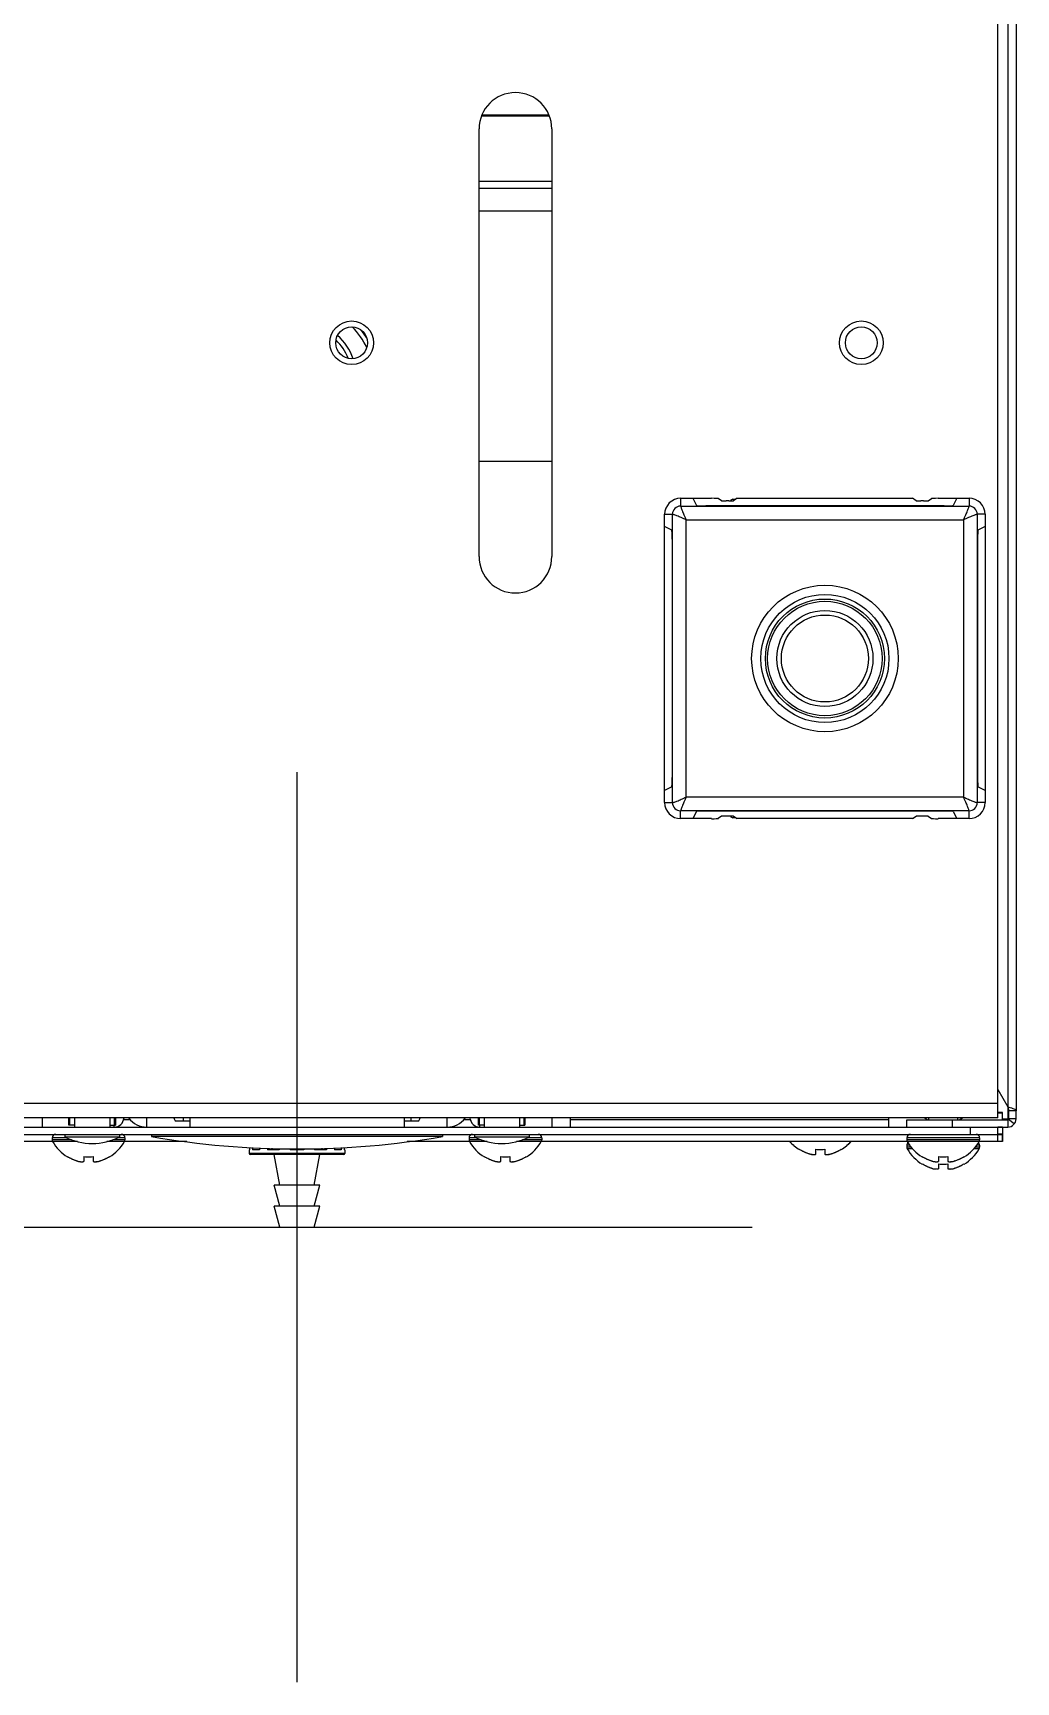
# Model space of a CAD drawing. Header units: millimetres. Extents: x 406 to 4339, y 342 to 2993.
# Drawn here: x 3187 to 3295, y 2285.5 to 2466.8 of the extents above; entities that cross this region are included whole.
import ezdxf

# ---------------------------------------------------------------- set-up
doc = ezdxf.new("R2010")
doc.units = ezdxf.units.MM
doc.header["$LTSCALE"] = 256.666667
doc.layers.get('0').update_dxf_attribs({"linetype": 'CONTINUOUS'})
doc.layers.add('ASSI', color=7, linetype='CONTINUOUS')
doc.layers.add('GEOM', color=7, linetype='CONTINUOUS')

msp = doc.modelspace()

# ---------------------------------------------------------------- linework, layer by layer
at = {"color": 7, "linetype": 'Continuous'}
for p, q in [((3294.08, 2895.63), (3294.08, 2347.43)), ((3294.98, 2895.63), (3294.98, 2348.33)), ((3292.98, 2347.53), (3292.98, 2893.62)), ((3236.3, 2457.79), (3243.65, 2457.79)), ((3235.98, 2409.23), (3235.98, 2456.23)), ((3236.24, 2457.66), (3243.71, 2457.66)), ((3243.98, 2456.23), (3243.98, 2409.23)), ((3235.98, 2450.48), (3243.98, 2450.48)), ((3235.98, 2449.73), (3243.98, 2449.73)), ((3235.98, 2447.23), (3243.98, 2447.23)), ((3235.98, 2419.73), (3243.98, 2419.73)), ((3258.13, 2415.64), (3261.52, 2415.64)), ((3259.48, 2415.64), (3259.87, 2414.85)), ((3287.07, 2414.81), (3260.88, 2414.81)), ((3262.63, 2415.37), (3262.27, 2415.61)), ((3263.44, 2415.36), (3263.13, 2415.36)), ((3264.34, 2415.64), (3263.94, 2415.37)), ((3264.34, 2415.64), (3283.61, 2415.64)), ((3284.01, 2415.37), (3283.61, 2415.64)), ((3284.82, 2415.36), (3284.51, 2415.36)), ((3285.32, 2415.37), (3285.68, 2415.61)), ((3286.43, 2415.64), (3289.82, 2415.64)), ((3288.47, 2415.64), (3288.08, 2414.85)), ((3256.37, 2382.19), (3256.37, 2413.88)), ((3257.16, 2412.13), (3256.37, 2412.53)), ((3291.58, 2412.53), (3290.79, 2412.13)), ((3291.58, 2413.88), (3291.58, 2382.19)), ((3257.2, 2411.13), (3257.2, 2384.94)), ((3290.75, 2411.13), (3290.75, 2384.94)), ((3257.16, 2383.93), (3256.37, 2383.54)), ((3291.58, 2383.54), (3290.79, 2383.93)), ((3261.52, 2380.43), (3258.13, 2380.43)), ((3259.87, 2381.22), (3259.48, 2380.43)), ((3287.07, 2381.25), (3260.88, 2381.25)), ((3262.63, 2380.69), (3262.27, 2380.45)), ((3263.44, 2380.71), (3263.13, 2380.71)), ((3263.94, 2380.69), (3264.34, 2380.43)), ((3283.61, 2380.43), (3264.34, 2380.43)), ((3283.61, 2380.43), (3284.01, 2380.69)), ((3284.82, 2380.71), (3284.51, 2380.71)), ((3285.32, 2380.69), (3285.68, 2380.45)), ((3289.82, 2380.43), (3286.43, 2380.43)), ((3288.08, 2381.22), (3288.47, 2380.43)), ((3292.98, 2350.65), (3294.08, 2348.74)), ((3292.98, 2347.53), (2696.98, 2347.53)), ((3187.98, 2347.53), (3187.98, 2346.53)), ((3190.93, 2346.73), (3190.93, 2347.53)), ((3191.04, 2346.73), (3191.04, 2347.53)), ((3191.54, 2347.53), (3191.54, 2346.53)), ((3195.41, 2347.53), (3195.41, 2346.53)), ((3195.91, 2347.53), (3195.91, 2346.73)), ((3196.03, 2347.53), (3196.03, 2346.73)), ((3197.66, 2347.33), (3196.98, 2347.33)), ((3199.48, 2346.53), (3199.48, 2347.53)), ((3202.58, 2347.21), (3204.2, 2347.21)), ((3203.46, 2347.53), (3203.46, 2347.21)), ((3204.2, 2347.53), (3204.2, 2346.53)), ((3227.75, 2347.53), (3227.75, 2346.53)), ((3227.75, 2347.21), (3229.37, 2347.21)), ((3228.49, 2347.53), (3228.49, 2347.21)), ((3232.48, 2346.53), (3232.48, 2347.53)), ((3234.98, 2347.33), (3234.29, 2347.33)), ((3235.93, 2346.73), (3235.93, 2347.53)), ((3236.04, 2346.73), (3236.04, 2347.53)), ((3236.54, 2347.53), (3236.54, 2346.53)), ((3240.41, 2347.53), (3240.41, 2346.53)), ((3240.91, 2347.53), (3240.91, 2346.73)), ((3241.03, 2347.53), (3241.03, 2346.73)), ((3245.98, 2347.53), (3245.98, 2346.53)), ((3280.98, 2347.53), (3280.98, 2346.53)), ((3293.48, 2348.13), (3292.98, 2348.13)), ((3293.48, 2348.06), (3292.98, 2348.06)), ((3293.48, 2347.33), (3293.48, 2348.13)), ((3293.48, 2347.43), (3294.08, 2347.43)), ((3294.08, 2348.74), (3294.18, 2348.71)), ((3294.08, 2347.43), (3294.08, 2347.33)), ((3294.08, 2347.33), (3294.08, 2346.53)), ((3294.78, 2346.88), (3294.15, 2347.37)), ((3294.98, 2348.33), (3294.18, 2348.33)), ((3294.18, 2347.43), (3294.18, 2348.33)), ((3294.98, 2347.43), (3294.18, 2347.43)), ((3294.98, 2347.43), (3294.98, 2348.33)), ((2695.88, 2346.53), (3294.08, 2346.53)), ((2696.98, 2345.73), (3292.97, 2345.73)), ((3191.54, 2346.73), (3190.93, 2346.73)), ((3195.41, 2346.73), (3196.03, 2346.73)), ((3195.88, 2346.53), (3195.88, 2346.73)), ((3199.98, 2345.73), (3199.98, 2345.48)), ((3231.98, 2345.48), (3199.98, 2345.48)), ((3231.98, 2345.73), (3231.98, 2345.48)), ((3236.54, 2346.73), (3235.93, 2346.73)), ((3236.08, 2346.53), (3236.08, 2346.73)), ((3240.41, 2346.73), (3241.03, 2346.73)), ((3292.97, 2345.73), (3293.48, 2345.73)), ((3292.98, 2345.73), (3292.98, 2346.53)), ((3293.48, 2346.51), (3292.98, 2346.51)), ((3293.48, 2345.74), (3292.98, 2345.74)), ((3293.48, 2346.51), (3293.48, 2345.74)), ((3210.78, 2344.03), (3210.73, 2344.03)), ((3210.78, 2344.28), (3210.78, 2344.03)), ((3211.1, 2344.27), (3211.1, 2344.03)), ((3211.85, 2344.03), (3211.1, 2344.03)), ((3211.85, 2344.25), (3211.85, 2344.03)), ((3212.73, 2344.22), (3212.73, 2344.03)), ((3214.03, 2344.03), (3212.73, 2344.03)), ((3213.23, 2344.21), (3213.23, 2344.03)), ((3214.03, 2344.19), (3214.03, 2344.03)), ((3215.23, 2344.15), (3215.23, 2344.03)), ((3216.73, 2344.03), (3215.23, 2344.03)), ((3216.73, 2344.15), (3216.73, 2344.03)), ((3217.92, 2344.19), (3217.92, 2344.03)), ((3219.22, 2344.03), (3217.92, 2344.03)), ((3218.72, 2344.21), (3218.72, 2344.03)), ((3219.22, 2344.22), (3219.22, 2344.03)), ((3220.1, 2344.25), (3220.1, 2344.03)), ((3220.85, 2344.03), (3220.1, 2344.03)), ((3220.85, 2344.27), (3220.85, 2344.03)), ((3221.17, 2344.28), (3221.17, 2344.03)), ((3221.23, 2344.03), (3221.17, 2344.03)), ((3271.18, 2344.05), (3271.18, 2344.09)), ((3272.98, 2343.54), (3272.98, 2344.09)), ((3273.98, 2344.09), (3273.98, 2343.54)), ((3275.78, 2344.09), (3275.78, 2344.05)), ((3190.78, 2343.25), (3190.78, 2343.29)), ((3192.58, 2342.74), (3192.58, 2343.29)), ((3193.58, 2343.29), (3193.58, 2342.74)), ((3195.38, 2343.29), (3195.38, 2343.25)), ((3221.12, 2343.53), (3210.83, 2343.53)), ((3236.58, 2343.25), (3236.58, 2343.29)), ((3238.38, 2342.74), (3238.38, 2343.29)), ((3239.38, 2343.29), (3239.38, 2342.74)), ((3241.18, 2343.29), (3241.18, 2343.25)), ((3284.68, 2343.25), (3284.68, 2343.29)), ((3284.68, 2342.45), (3284.68, 2342.49)), ((3286.48, 2342.74), (3286.48, 2343.29)), ((3286.48, 2341.94), (3286.48, 2342.49)), ((3287.48, 2343.29), (3287.48, 2342.74)), ((3287.48, 2342.49), (3287.48, 2341.94)), ((3289.28, 2343.29), (3289.28, 2343.25)), ((3289.28, 2342.49), (3289.28, 2342.45))]:
    msp.add_line(p, q, dxfattribs=at)
at = {"color": 9, "linetype": 'Continuous'}
for p, q in [((3258.13, 2415.64), (3258.13, 2414.78)), ((3258.13, 2414.78), (3289.82, 2414.78)), ((3289.82, 2415.64), (3289.82, 2414.78)), ((3256.37, 2413.88), (3257.23, 2413.88)), ((3257.23, 2382.19), (3257.23, 2413.88)), ((3258.74, 2413.27), (3289.21, 2413.27)), ((3258.74, 2382.8), (3258.74, 2413.27)), ((3289.21, 2413.27), (3289.21, 2382.8)), ((3291.58, 2413.88), (3290.72, 2413.88)), ((3290.72, 2413.88), (3290.72, 2382.19)), ((3256.37, 2382.19), (3257.23, 2382.19)), ((3289.21, 2382.8), (3258.74, 2382.8)), ((3291.58, 2382.19), (3290.72, 2382.19)), ((3289.82, 2381.29), (3258.13, 2381.29)), ((3258.13, 2380.43), (3258.13, 2381.29)), ((3289.82, 2380.43), (3289.82, 2381.29)), ((3243.98, 2347.53), (3243.98, 2346.53)), ((3221.23, 2343.63), (3210.73, 2343.63))]:
    msp.add_line(p, q, dxfattribs=at)
at = {"color": 4}
for p, q in [((3215.98, 2385.53), (3215.98, 2285.53)), ((3165.98, 2335.53), (3265.98, 2335.53))]:
    msp.add_line(p, q, dxfattribs=at)
at = {"color": 7, "linetype": 'Continuous'}
for centre, radius in [((3221.98, 2432.73), 2.4), ((3221.98, 2432.73), 1.75), ((3277.98, 2432.73), 2.4), ((3277.98, 2432.73), 1.75), ((3273.98, 2398.03), 7.04), ((3273.98, 2398.03), 5.28)]:
    msp.add_circle(centre, radius, dxfattribs=at)
at = {"color": 9, "linetype": 'Continuous'}
for radius in [8.05, 6.54, 6.29, 4.78]:
    msp.add_circle((3273.98, 2398.03), radius, dxfattribs=at)
at = {"color": 7, "linetype": 'Continuous'}
for centre, radius, start, end in [((3239.98, 2456.23), 4, 0, 180), ((3215.98, 2428.53), 8.5, 25.4945, 44.4648), ((3215.98, 2428.53), 9, 30.9796, 39.0329), ((3216.48, 2429.03), 5.5, 21.3114, 46.4729), ((3216.48, 2429.03), 6, 19.0145, 48.7264), ((3258.13, 2413.88), 1.76, 90, 180), ((3289.82, 2413.88), 1.76, 0, 90), ((3239.98, 2409.23), 4, 180, 360), ((3258.13, 2382.19), 1.76, 180, 270), ((3289.82, 2382.19), 1.76, 270, 360), ((3195.88, 2347.63), 1.1, 270, 354.6677), ((3199.48, 2349.03), 2.5, 217.2412, 270), ((3232.48, 2349.03), 2.5, 270, 322.7588), ((3236.08, 2347.63), 1.1, 185.3323, 270), ((3294.08, 2347.43), 0.9, 270, 360), ((3294.08, 2347.43), 0.1, 270, 360), ((3215.98, 2439.62), 95.49, 260.3542, 279.6458), ((3193.27, 2347.35), 4.8, 210.3012, 238.6273), ((3192.88, 2347.35), 4.8, 301.3727, 329.6988), ((3210.83, 2343.63), 0.1, 180, 270), ((3221.13, 2343.63), 0.1, 270, 360), ((3239.07, 2347.35), 4.8, 210.3012, 238.6273), ((3238.68, 2347.35), 4.8, 301.3727, 329.6988), ((3273.67, 2348.15), 4.8, 222.3222, 238.6273), ((3273.66, 2348.14), 4.75, 238.4659, 241.0313), ((3273.66, 2348.14), 4.75, 241.0316, 241.9926), ((3273.66, 2348.13), 4.75, 241.9926, 243.3187), ((3273.66, 2348.13), 4.74, 243.3188, 244.4598), ((3273.65, 2348.13), 4.74, 244.4598, 245.4278), ((3273.65, 2348.12), 4.73, 245.4278, 246.6825), ((3273.65, 2348.12), 4.73, 246.6826, 247.4526), ((3273.65, 2348.11), 4.72, 247.4524, 248.9975), ((3273.65, 2348.1), 4.72, 248.9977, 249.4819), ((3273.64, 2348.09), 4.7, 249.4813, 251.5344), ((3273.64, 2348.08), 4.68, 251.535, 252.6227), ((3273.63, 2348.06), 4.67, 252.6228, 253.6051), ((3273.62, 2348.03), 4.64, 253.6036, 255.6824), ((3273.48, 2347.84), 3.79, 262.4006, 267.4511), ((3273.48, 2347.83), 3.77, 267.455, 270), ((3273.48, 2347.83), 3.77, 270, 272.545), ((3273.47, 2347.84), 3.79, 272.5489, 277.5994), ((3273.33, 2348.03), 4.64, 284.3176, 286.3964), ((3273.32, 2348.06), 4.67, 286.3949, 287.3772), ((3273.31, 2348.08), 4.68, 287.3773, 288.465), ((3273.31, 2348.09), 4.7, 288.4656, 290.5187), ((3273.3, 2348.1), 4.72, 290.5181, 291.0023), ((3273.3, 2348.11), 4.72, 291.0025, 292.5476), ((3273.3, 2348.12), 4.73, 292.5474, 293.3174), ((3273.3, 2348.12), 4.73, 293.3175, 294.5722), ((3273.3, 2348.13), 4.74, 294.5722, 295.5402), ((3273.29, 2348.13), 4.74, 295.5402, 296.6812), ((3273.29, 2348.13), 4.75, 296.6813, 298.0074), ((3273.29, 2348.14), 4.75, 298.0074, 298.9684), ((3273.29, 2348.14), 4.75, 298.9687, 301.5341), ((3273.28, 2348.15), 4.8, 301.3727, 317.6778), ((3287.17, 2347.35), 4.8, 210.3012, 238.6273), ((3287.17, 2346.55), 4.8, 210.3012, 238.6273), ((3286.78, 2347.35), 4.8, 301.3727, 329.6988), ((3286.78, 2346.55), 4.8, 301.3727, 329.6988), ((3193.26, 2347.34), 4.75, 238.4659, 241.0313), ((3193.26, 2347.34), 4.75, 241.0316, 241.9926), ((3193.26, 2347.33), 4.75, 241.9926, 243.3187), ((3193.26, 2347.33), 4.74, 243.3188, 244.4598), ((3193.25, 2347.33), 4.74, 244.4598, 245.4278), ((3193.25, 2347.32), 4.73, 245.4278, 246.6825), ((3193.25, 2347.32), 4.73, 246.6826, 247.4526), ((3193.25, 2347.31), 4.72, 247.4524, 248.9975), ((3193.25, 2347.3), 4.72, 248.9977, 249.4819), ((3193.24, 2347.29), 4.7, 249.4813, 251.5344), ((3193.24, 2347.28), 4.68, 251.535, 252.6227), ((3193.23, 2347.26), 4.67, 252.6228, 253.6051), ((3193.22, 2347.23), 4.64, 253.6036, 255.6824), ((3192.33, 2344.73), 2.01, 262.7259, 264.7415), ((3192.33, 2344.71), 1.98, 264.7442, 265.3991), ((3192.33, 2344.69), 1.97, 265.3984, 266.7833), ((3192.33, 2344.68), 1.96, 266.7841, 267.6235), ((3192.33, 2344.68), 1.96, 267.6234, 268.8455), ((3192.33, 2344.67), 1.95, 268.8459, 270.9258), ((3192.33, 2344.67), 1.95, 270.9261, 271.9964), ((3192.32, 2344.68), 1.96, 271.9964, 273.0228), ((3192.32, 2344.69), 1.97, 273.0233, 274.286), ((3192.32, 2344.7), 1.98, 274.2856, 275.1372), ((3192.32, 2344.73), 2.01, 275.1401, 277.2744), ((3193.08, 2347.04), 3.79, 262.4006, 267.4511), ((3193.08, 2347.03), 3.77, 267.455, 270), ((3193.08, 2347.03), 3.77, 270, 272.545), ((3193.07, 2347.04), 3.79, 272.5489, 277.5994), ((3193.83, 2344.73), 2.01, 262.7256, 264.8598), ((3193.83, 2344.7), 1.98, 264.8627, 265.7144), ((3193.83, 2344.69), 1.97, 265.714, 266.9766), ((3193.83, 2344.68), 1.96, 266.9771, 268.0037), ((3193.83, 2344.67), 1.95, 268.0037, 269.0738), ((3193.83, 2344.67), 1.95, 269.0741, 270.1995), ((3193.83, 2344.67), 1.95, 270.1995, 271.1541), ((3193.83, 2344.68), 1.95, 271.1545, 272.3767), ((3193.82, 2344.68), 1.96, 272.3765, 273.2159), ((3193.82, 2344.69), 1.97, 273.2167, 274.6016), ((3193.82, 2344.71), 1.98, 274.6009, 275.2558), ((3193.82, 2344.73), 2.01, 275.2585, 277.2741), ((3192.93, 2347.23), 4.64, 284.3176, 286.3964), ((3192.92, 2347.26), 4.67, 286.3949, 287.3772), ((3192.91, 2347.28), 4.68, 287.3773, 288.465), ((3192.91, 2347.29), 4.7, 288.4656, 290.5187), ((3192.9, 2347.3), 4.72, 290.5181, 291.0023), ((3192.9, 2347.31), 4.72, 291.0025, 292.5476), ((3192.9, 2347.32), 4.73, 292.5474, 293.3174), ((3192.9, 2347.32), 4.73, 293.3175, 294.5722), ((3192.9, 2347.33), 4.74, 294.5722, 295.5402), ((3192.89, 2347.33), 4.74, 295.5402, 296.6812), ((3192.89, 2347.33), 4.75, 296.6813, 298.0074), ((3192.89, 2347.34), 4.75, 298.0074, 298.9684), ((3192.89, 2347.34), 4.75, 298.9687, 301.5341), ((3239.06, 2347.34), 4.75, 238.4659, 241.0313), ((3239.06, 2347.34), 4.75, 241.0316, 241.9926), ((3239.06, 2347.33), 4.75, 241.9926, 243.3187), ((3239.06, 2347.33), 4.74, 243.3188, 244.4598), ((3239.05, 2347.33), 4.74, 244.4598, 245.4278), ((3239.05, 2347.32), 4.73, 245.4278, 246.6825), ((3239.05, 2347.32), 4.73, 246.6826, 247.4526), ((3239.05, 2347.31), 4.72, 247.4524, 248.9975), ((3239.05, 2347.3), 4.72, 248.9977, 249.4819), ((3239.04, 2347.29), 4.7, 249.4813, 251.5344), ((3239.04, 2347.28), 4.68, 251.535, 252.6227), ((3239.03, 2347.26), 4.67, 252.6228, 253.6051), ((3239.02, 2347.23), 4.64, 253.6036, 255.6824), ((3238.13, 2344.73), 2.01, 262.7259, 264.7415), ((3238.13, 2344.71), 1.98, 264.7442, 265.3991), ((3238.13, 2344.69), 1.97, 265.3984, 266.7833), ((3238.13, 2344.68), 1.96, 266.7841, 267.6235), ((3238.13, 2344.68), 1.96, 267.6234, 268.8455), ((3238.13, 2344.67), 1.95, 268.8459, 270.9258), ((3238.13, 2344.67), 1.95, 270.9261, 271.9964), ((3238.12, 2344.68), 1.96, 271.9964, 273.0228), ((3238.12, 2344.69), 1.97, 273.0233, 274.286), ((3238.12, 2344.7), 1.98, 274.2856, 275.1372), ((3238.12, 2344.73), 2.01, 275.1401, 277.2744), ((3238.88, 2347.04), 3.79, 262.4006, 267.4511), ((3238.88, 2347.03), 3.77, 267.455, 270), ((3238.88, 2347.03), 3.77, 270, 272.545), ((3238.87, 2347.04), 3.79, 272.5489, 277.5994), ((3239.63, 2344.73), 2.01, 262.7256, 264.8598), ((3239.63, 2344.7), 1.98, 264.8627, 265.7144), ((3239.63, 2344.69), 1.97, 265.714, 266.9766), ((3239.63, 2344.68), 1.96, 266.9771, 268.0037), ((3239.63, 2344.67), 1.95, 268.0037, 269.0738), ((3239.63, 2344.67), 1.95, 269.0741, 270.1995), ((3239.63, 2344.67), 1.95, 270.1995, 271.1541), ((3239.63, 2344.68), 1.95, 271.1545, 272.3767), ((3239.62, 2344.68), 1.96, 272.3765, 273.2159), ((3239.62, 2344.69), 1.97, 273.2167, 274.6016), ((3239.62, 2344.71), 1.98, 274.6009, 275.2558), ((3239.62, 2344.73), 2.01, 275.2585, 277.2741), ((3238.73, 2347.23), 4.64, 284.3176, 286.3964), ((3238.72, 2347.26), 4.67, 286.3949, 287.3772), ((3238.71, 2347.28), 4.68, 287.3773, 288.465), ((3238.71, 2347.29), 4.7, 288.4656, 290.5187), ((3238.7, 2347.3), 4.72, 290.5181, 291.0023), ((3238.7, 2347.31), 4.72, 291.0025, 292.5476), ((3238.7, 2347.32), 4.73, 292.5474, 293.3174), ((3238.7, 2347.32), 4.73, 293.3175, 294.5722), ((3238.7, 2347.33), 4.74, 294.5722, 295.5402), ((3238.69, 2347.33), 4.74, 295.5402, 296.6812), ((3238.69, 2347.33), 4.75, 296.6813, 298.0074), ((3238.69, 2347.34), 4.75, 298.0074, 298.9684), ((3238.69, 2347.34), 4.75, 298.9687, 301.5341), ((3272.73, 2345.53), 2.01, 262.7259, 264.7415), ((3272.73, 2345.51), 1.98, 264.7442, 265.3991), ((3272.73, 2345.49), 1.97, 265.3984, 266.7833), ((3272.73, 2345.48), 1.96, 266.7841, 267.6235), ((3272.73, 2345.48), 1.96, 267.6234, 268.8455), ((3272.73, 2345.47), 1.95, 268.8459, 270.9258), ((3272.73, 2345.47), 1.95, 270.9261, 271.9964), ((3272.72, 2345.48), 1.96, 271.9964, 273.0228), ((3272.72, 2345.49), 1.97, 273.0233, 274.286), ((3272.72, 2345.5), 1.98, 274.2856, 275.1372), ((3272.72, 2345.53), 2.01, 275.1401, 277.2744), ((3274.23, 2345.53), 2.01, 262.7256, 264.8598), ((3274.23, 2345.5), 1.98, 264.8627, 265.7144), ((3274.23, 2345.49), 1.97, 265.714, 266.9766), ((3274.23, 2345.48), 1.96, 266.9771, 268.0037), ((3274.23, 2345.47), 1.95, 268.0037, 269.0738), ((3274.23, 2345.47), 1.95, 269.0741, 270.1995), ((3274.23, 2345.47), 1.95, 270.1995, 271.1541), ((3274.23, 2345.48), 1.95, 271.1545, 272.3767), ((3274.22, 2345.48), 1.96, 272.3765, 273.2159), ((3274.22, 2345.49), 1.97, 273.2167, 274.6016), ((3274.22, 2345.51), 1.98, 274.6009, 275.2558), ((3274.22, 2345.53), 2.01, 275.2585, 277.2741), ((3287.16, 2347.34), 4.75, 238.4659, 241.0313), ((3287.16, 2346.54), 4.75, 238.4659, 241.0313), ((3287.16, 2347.34), 4.75, 241.0316, 241.9926), ((3287.16, 2346.54), 4.75, 241.0316, 241.9926), ((3287.16, 2347.33), 4.75, 241.9926, 243.3187), ((3287.16, 2346.53), 4.75, 241.9926, 243.3187), ((3287.16, 2347.33), 4.74, 243.3188, 244.4598), ((3287.16, 2346.53), 4.74, 243.3188, 244.4598), ((3287.15, 2347.33), 4.74, 244.4598, 245.4278), ((3287.15, 2346.53), 4.74, 244.4598, 245.4278), ((3287.15, 2347.32), 4.73, 245.4278, 246.6825), ((3287.15, 2346.52), 4.73, 245.4278, 246.6825), ((3287.15, 2347.32), 4.73, 246.6826, 247.4526), ((3287.15, 2346.52), 4.73, 246.6826, 247.4526), ((3287.15, 2347.31), 4.72, 247.4524, 248.9975), ((3287.15, 2346.51), 4.72, 247.4524, 248.9975), ((3287.15, 2347.3), 4.72, 248.9977, 249.4819), ((3287.15, 2346.5), 4.72, 248.9977, 249.4819), ((3287.14, 2347.29), 4.7, 249.4813, 251.5344), ((3287.14, 2346.49), 4.7, 249.4813, 251.5344), ((3287.14, 2347.28), 4.68, 251.535, 252.6227), ((3287.14, 2346.48), 4.68, 251.535, 252.6227), ((3287.13, 2347.26), 4.67, 252.6228, 253.6051), ((3287.13, 2346.46), 4.67, 252.6228, 253.6051), ((3287.12, 2347.23), 4.64, 253.6036, 255.6824), ((3287.12, 2346.43), 4.64, 253.6036, 255.6824), ((3286.23, 2344.73), 2.01, 262.7259, 264.7415), ((3286.23, 2343.93), 2.01, 262.7259, 264.7415), ((3286.23, 2344.71), 1.98, 264.7442, 265.3991), ((3286.23, 2343.91), 1.98, 264.7442, 265.3991), ((3286.23, 2344.69), 1.97, 265.3984, 266.7833), ((3286.23, 2343.89), 1.97, 265.3984, 266.7833), ((3286.23, 2344.68), 1.96, 266.7841, 267.6235), ((3286.23, 2343.88), 1.96, 266.7841, 267.6235), ((3286.23, 2344.68), 1.96, 267.6234, 268.8455), ((3286.23, 2343.88), 1.96, 267.6234, 268.8455), ((3286.23, 2344.67), 1.95, 268.8459, 270.9258), ((3286.23, 2343.87), 1.95, 268.8459, 270.9258), ((3286.23, 2344.67), 1.95, 270.9261, 271.9964), ((3286.23, 2343.87), 1.95, 270.9261, 271.9964), ((3286.22, 2344.68), 1.96, 271.9964, 273.0228), ((3286.22, 2343.88), 1.96, 271.9964, 273.0228), ((3286.22, 2344.69), 1.97, 273.0233, 274.286), ((3286.22, 2343.89), 1.97, 273.0233, 274.286), ((3286.22, 2344.7), 1.98, 274.2856, 275.1372), ((3286.22, 2343.9), 1.98, 274.2856, 275.1372), ((3286.22, 2344.73), 2.01, 275.1401, 277.2744), ((3286.22, 2343.93), 2.01, 275.1401, 277.2744), ((3286.98, 2347.04), 3.79, 262.4006, 267.4511), ((3286.98, 2346.24), 3.79, 262.4006, 267.4511), ((3286.98, 2347.03), 3.77, 267.455, 270), ((3286.98, 2346.23), 3.77, 267.455, 270), ((3286.98, 2347.03), 3.77, 270, 272.545), ((3286.98, 2346.23), 3.77, 270, 272.545), ((3286.97, 2347.04), 3.79, 272.5489, 277.5994), ((3286.97, 2346.24), 3.79, 272.5489, 277.5994), ((3287.73, 2344.73), 2.01, 262.7256, 264.8598), ((3287.73, 2343.93), 2.01, 262.7256, 264.8598), ((3287.73, 2344.7), 1.98, 264.8627, 265.7144), ((3287.73, 2343.9), 1.98, 264.8627, 265.7144), ((3287.73, 2344.69), 1.97, 265.714, 266.9766), ((3287.73, 2343.89), 1.97, 265.714, 266.9766), ((3287.73, 2344.68), 1.96, 266.9771, 268.0037), ((3287.73, 2343.88), 1.96, 266.9771, 268.0037), ((3287.73, 2344.67), 1.95, 268.0037, 269.0738), ((3287.73, 2343.87), 1.95, 268.0037, 269.0738), ((3287.73, 2344.67), 1.95, 269.0741, 270.1995), ((3287.73, 2343.87), 1.95, 269.0741, 270.1995), ((3287.73, 2344.67), 1.95, 270.1995, 271.1541), ((3287.73, 2343.87), 1.95, 270.1995, 271.1541), ((3287.73, 2344.68), 1.95, 271.1545, 272.3767), ((3287.73, 2343.88), 1.95, 271.1545, 272.3767), ((3287.72, 2344.68), 1.96, 272.3765, 273.2159), ((3287.72, 2343.88), 1.96, 272.3765, 273.2159), ((3287.72, 2344.69), 1.97, 273.2167, 274.6016), ((3287.72, 2343.89), 1.97, 273.2167, 274.6016), ((3287.72, 2344.71), 1.98, 274.6009, 275.2558), ((3287.72, 2343.91), 1.98, 274.6009, 275.2558), ((3287.72, 2344.73), 2.01, 275.2585, 277.2741), ((3287.72, 2343.93), 2.01, 275.2585, 277.2741), ((3286.83, 2347.23), 4.64, 284.3176, 286.3964), ((3286.83, 2346.43), 4.64, 284.3176, 286.3964), ((3286.82, 2347.26), 4.67, 286.3949, 287.3772), ((3286.82, 2346.46), 4.67, 286.3949, 287.3772), ((3286.81, 2347.28), 4.68, 287.3773, 288.465), ((3286.81, 2346.48), 4.68, 287.3773, 288.465), ((3286.81, 2347.29), 4.7, 288.4656, 290.5187), ((3286.81, 2346.49), 4.7, 288.4656, 290.5187), ((3286.8, 2347.3), 4.72, 290.5181, 291.0023), ((3286.8, 2346.5), 4.72, 290.5181, 291.0023), ((3286.8, 2347.31), 4.72, 291.0025, 292.5476), ((3286.8, 2346.51), 4.72, 291.0025, 292.5476), ((3286.8, 2347.32), 4.73, 292.5474, 293.3174), ((3286.8, 2346.52), 4.73, 292.5474, 293.3174), ((3286.8, 2347.32), 4.73, 293.3175, 294.5722), ((3286.8, 2346.52), 4.73, 293.3175, 294.5722), ((3286.8, 2347.33), 4.74, 294.5722, 295.5402), ((3286.8, 2346.53), 4.74, 294.5722, 295.5402), ((3286.79, 2347.33), 4.74, 295.5402, 296.6812), ((3286.79, 2346.53), 4.74, 295.5402, 296.6812), ((3286.79, 2347.33), 4.75, 296.6813, 298.0074), ((3286.79, 2346.53), 4.75, 296.6813, 298.0074), ((3286.79, 2347.34), 4.75, 298.0074, 298.9684), ((3286.79, 2346.54), 4.75, 298.0074, 298.9684), ((3286.79, 2347.34), 4.75, 298.9687, 301.5341), ((3286.79, 2346.54), 4.75, 298.9687, 301.5341)]:
    msp.add_arc(centre, radius, start, end, dxfattribs=at)
at = {"color": 9, "linetype": 'Continuous'}
for centre, start, end in [((3258.13, 2413.88), 90, 180), ((3289.82, 2413.88), 360, 90), ((3258.13, 2382.19), 180, 270), ((3289.82, 2382.19), 270, 0)]:
    msp.add_arc(centre, 0.898, start, end, dxfattribs=at)
at = {"color": 7, "linetype": 'Continuous'}
for centre, major_axis, ratio, start_param, end_param in [((3260.88, 2414.85), (1.01, 0), 0.034921, -3.124139, -1.570796), ((3261.52, 2415.61), (0.754, 0), 0.034921, 0.05236, 1.570796), ((3263.13, 2415.37), (0.503, 0), 0.034921, -3.089233, -1.570796), ((3263.44, 2415.37), (0.503, 0), 0.034921, -1.570796, -0.05236), ((3284.51, 2415.37), (0.503, 0), 0.034921, -3.089233, -1.570796), ((3284.82, 2415.37), (0.503, 0), 0.034921, -1.570796, -0.05236), ((3286.43, 2415.61), (0.754, 0), 0.034921, 1.570796, 3.089233), ((3287.07, 2414.85), (1.01, 0), 0.034921, -1.570796, -0.017453), ((3257.16, 2411.13), (0, 1.01), 0.034921, -1.570796, -0.017453), ((3290.79, 2411.13), (0, 1.01), 0.034921, 0.017453, 1.570796), ((3257.16, 2384.94), (0, 1.01), 0.034921, -3.124139, -1.570796), ((3290.79, 2384.94), (0, 1.01), 0.034921, 1.570796, 3.124139), ((3260.88, 2381.22), (1.01, 0), 0.034921, 1.570796, 3.124139), ((3261.52, 2380.45), (0.754, 0), 0.034921, -1.570796, -0.05236), ((3263.13, 2380.69), (0.503, 0), 0.034921, 1.570796, 3.089233), ((3263.44, 2380.69), (0.503, 0), 0.034921, 0.05236, 1.570796), ((3284.51, 2380.69), (0.503, 0), 0.034921, 1.570796, 3.089233), ((3284.82, 2380.69), (0.503, 0), 0.034921, 0.05236, 1.570796), ((3286.43, 2380.45), (0.754, 0), 0.034921, -3.089233, -1.570796), ((3287.07, 2381.22), (1.01, 0), 0.034921, 0.017453, 1.570796), ((3215.98, 2348.55), (13.75, 0), 0.429577, -2.967978, -2.91269), ((3215.98, 2348.55), (13.75, 0), 0.429577, -0.228903, -0.173614)]:
    msp.add_ellipse(centre, major_axis=major_axis, ratio=ratio, start_param=start_param, end_param=end_param, dxfattribs=at)
at = {"color": 9, "linetype": 'Continuous'}
for points, knots in [([(3258.13, 2414.78), (3258.13, 2414.76), (3258.15, 2414.72), (3258.18, 2414.62), (3258.23, 2414.47), (3258.33, 2414.19), (3258.5, 2413.78), (3258.66, 2413.45), (3258.74, 2413.27)], [0, 0, 0, 0, 0.025728, 0.089256, 0.187403, 0.315276, 0.63555, 1, 1, 1, 1]), ([(3289.21, 2413.27), (3289.29, 2413.45), (3289.45, 2413.78), (3289.62, 2414.19), (3289.72, 2414.47), (3289.77, 2414.62), (3289.8, 2414.72), (3289.82, 2414.76), (3289.82, 2414.78)], [0, 0, 0, 0, 0.36445, 0.684724, 0.812596, 0.910743, 0.974272, 1, 1, 1, 1]), ([(3258.74, 2413.27), (3258.56, 2413.35), (3258.22, 2413.51), (3257.82, 2413.68), (3257.54, 2413.78), (3257.39, 2413.83), (3257.29, 2413.86), (3257.25, 2413.88), (3257.23, 2413.88)], [0, 0, 0, 0, 0.36445, 0.684724, 0.812596, 0.910743, 0.974272, 1, 1, 1, 1]), ([(3290.72, 2413.88), (3290.7, 2413.88), (3290.66, 2413.86), (3290.56, 2413.83), (3290.41, 2413.78), (3290.13, 2413.68), (3289.73, 2413.51), (3289.39, 2413.35), (3289.21, 2413.27)], [0, 0, 0, 0, 0.025728, 0.089256, 0.187403, 0.315276, 0.63555, 1, 1, 1, 1]), ([(3257.23, 2382.19), (3257.25, 2382.19), (3257.29, 2382.21), (3257.39, 2382.23), (3257.54, 2382.29), (3257.82, 2382.39), (3258.22, 2382.56), (3258.56, 2382.71), (3258.74, 2382.8)], [0, 0, 0, 0, 0.025728, 0.089256, 0.187403, 0.315276, 0.63555, 1, 1, 1, 1]), ([(3258.74, 2382.8), (3258.66, 2382.62), (3258.5, 2382.28), (3258.33, 2381.87), (3258.23, 2381.6), (3258.18, 2381.45), (3258.15, 2381.35), (3258.13, 2381.3), (3258.13, 2381.29)], [0, 0, 0, 0, 0.36445, 0.684724, 0.812596, 0.910743, 0.974272, 1, 1, 1, 1]), ([(3289.82, 2381.29), (3289.82, 2381.3), (3289.8, 2381.35), (3289.77, 2381.45), (3289.72, 2381.6), (3289.62, 2381.87), (3289.45, 2382.28), (3289.29, 2382.62), (3289.21, 2382.8)], [0, 0, 0, 0, 0.025728, 0.089256, 0.187403, 0.315276, 0.63555, 1, 1, 1, 1]), ([(3289.21, 2382.8), (3289.39, 2382.71), (3289.73, 2382.56), (3290.13, 2382.39), (3290.41, 2382.29), (3290.56, 2382.23), (3290.66, 2382.21), (3290.7, 2382.19), (3290.72, 2382.19)], [0, 0, 0, 0, 0.36445, 0.684724, 0.812596, 0.910743, 0.974272, 1, 1, 1, 1])]:
    msp.add_open_spline(points, degree=3, knots=knots, dxfattribs=at)
at = {"color": 7, "linetype": 'Continuous'}
for points, knots in [([(3294.08, 2347.37), (3294.07, 2347.37), (3294.04, 2347.35), (3294, 2347.33), (3293.98, 2347.33)], [0, 0, 0, 0, 0.27562, 1, 1, 1, 1]), ([(3294.08, 2348.74), (3294.09, 2348.71), (3294.14, 2348.58), (3294.18, 2348.44), (3294.18, 2348.33)], [0, 0, 0, 0, 0.2586, 1, 1, 1, 1]), ([(3294.18, 2348.71), (3294.37, 2348.66), (3294.63, 2348.58), (3294.9, 2348.46), (3294.98, 2348.37), (3294.98, 2348.33)], [0, 0, 0, 0, 0.662099, 0.876477, 1, 1, 1, 1])]:
    msp.add_open_spline(points, degree=3, knots=knots, dxfattribs=at)
at = {"layer": 'ASSI', "color": 7, "linetype": 'Continuous'}
for p, q in [((3285.38, 2347.33), (3285.38, 2347.53)), ((3288.58, 2347.33), (3288.58, 2347.53)), ((3189.08, 2345.33), (3189.08, 2345.13)), ((3197.08, 2345.33), (3197.08, 2345.13)), ((3210.73, 2344.03), (3210.73, 2343.63)), ((3221.23, 2344.03), (3221.23, 2343.63)), ((3234.88, 2345.33), (3234.88, 2345.13)), ((3242.88, 2345.33), (3242.88, 2345.13)), ((3282.98, 2345.33), (3282.98, 2345.13)), ((3282.98, 2344.53), (3282.98, 2344.33)), ((3290.98, 2345.33), (3290.98, 2345.13)), ((3290.98, 2344.53), (3290.98, 2344.33)), ((3214.08, 2340.15), (3213.48, 2343.53)), ((3217.88, 2340.15), (3218.48, 2343.53)), ((3218.48, 2340.15), (3213.48, 2340.15)), ((3213.48, 2340.15), (3213.48, 2340.14)), ((3218.48, 2340.14), (3213.48, 2340.14)), ((3214.08, 2337.84), (3213.48, 2340.14)), ((3217.88, 2337.84), (3218.48, 2340.14)), ((3218.48, 2340.15), (3218.48, 2340.14)), ((3218.48, 2337.84), (3213.48, 2337.84)), ((3213.48, 2337.84), (3213.48, 2337.83)), ((3218.48, 2337.83), (3213.48, 2337.83)), ((3214.08, 2335.53), (3213.48, 2337.83)), ((3217.88, 2335.53), (3218.48, 2337.83)), ((3218.48, 2337.84), (3218.48, 2337.83)), ((3214.08, 2335.53), (3217.88, 2335.53))]:
    msp.add_line(p, q, dxfattribs=at)
at = {"layer": 'ASSI', "color": 9, "linetype": 'Continuous'}
for p, q in [((3190.7, 2345.33), (3189.08, 2345.33)), ((3191.2, 2345.13), (3189.08, 2345.13)), ((3191.86, 2344.93), (3189.13, 2344.93)), ((3197.02, 2344.93), (3195.09, 2344.93)), ((3197.08, 2345.13), (3195.75, 2345.13)), ((3197.08, 2345.33), (3196.25, 2345.33)), ((3235.7, 2345.33), (3234.88, 2345.33)), ((3236.2, 2345.13), (3234.88, 2345.13)), ((3236.86, 2344.93), (3234.93, 2344.93)), ((3242.82, 2344.93), (3240.09, 2344.93)), ((3242.88, 2345.13), (3240.75, 2345.13)), ((3242.88, 2345.33), (3241.25, 2345.33)), ((3290.98, 2345.33), (3282.98, 2345.33)), ((3290.98, 2345.13), (3282.98, 2345.13)), ((3283.33, 2344.53), (3282.98, 2344.53)), ((3283.49, 2344.33), (3282.98, 2344.33)), ((3290.92, 2344.93), (3283.03, 2344.93)), ((3283.64, 2344.13), (3283.03, 2344.13)), ((3290.92, 2344.13), (3290.31, 2344.13)), ((3290.98, 2344.33), (3290.46, 2344.33)), ((3290.98, 2344.53), (3290.63, 2344.53))]:
    msp.add_line(p, q, dxfattribs=at)
at = {"layer": 'ASSI', "color": 7, "linetype": 'Continuous'}
for centre, radius, start, end in [((3189.48, 2345.33), 0.4, 90, 180), ((3196.68, 2345.33), 0.4, 0, 90), ((3235.28, 2345.33), 0.4, 90, 180), ((3242.48, 2345.33), 0.4, 0, 90), ((3283.38, 2345.33), 0.4, 90, 180), ((3290.58, 2345.33), 0.4, 0, 90), ((3189.48, 2345.13), 0.4, 180, 210.3012), ((3193.27, 2347.35), 4.8, 210.3012, 238.6273), ((3192.88, 2347.35), 4.8, 301.3727, 329.6988), ((3196.68, 2345.13), 0.4, 329.6988, 360), ((3235.28, 2345.13), 0.4, 180, 210.3012), ((3239.07, 2347.35), 4.8, 210.3012, 238.6273), ((3238.68, 2347.35), 4.8, 301.3727, 329.6988), ((3242.48, 2345.13), 0.4, 329.6988, 360), ((3273.67, 2348.15), 4.8, 222.1985, 238.6273), ((3273.28, 2348.15), 4.8, 301.3727, 317.8015), ((3283.38, 2345.13), 0.4, 180, 210.3012), ((3283.38, 2344.53), 0.4, 132.2886, 180), ((3283.38, 2344.33), 0.4, 180, 210.3012), ((3287.17, 2347.35), 4.8, 210.3012, 238.6273), ((3287.17, 2346.55), 4.8, 210.3012, 238.6273), ((3286.78, 2347.35), 4.8, 301.3727, 329.6988), ((3286.78, 2346.55), 4.8, 301.3727, 329.6988), ((3290.58, 2344.53), 0.4, 0, 47.7114), ((3290.58, 2345.13), 0.4, 329.6988, 360), ((3290.58, 2344.33), 0.4, 329.6988, 360)]:
    msp.add_arc(centre, radius, start, end, dxfattribs=at)
at = {"layer": 'GEOM', "color": 3, "linetype": 'Continuous'}
for p, q in [((3263.88, 2415.53), (3264.18, 2415.53)), ((3264.18, 2380.53), (3263.88, 2380.53))]:
    msp.add_line(p, q, dxfattribs=at)
at = {"layer": 'GEOM', "color": 9, "linetype": 'Continuous'}
for p, q in [((3292.98, 2349.13), (2696.98, 2349.13)), ((3280.98, 2347.33), (3245.98, 2347.33)), ((3287.98, 2346.53), (3287.98, 2347.33)), ((3289.98, 2345.73), (3289.98, 2346.53)), ((3292.97, 2344.93), (3292.97, 2345.73)), ((3293.44, 2345.73), (3293.44, 2344.93))]:
    msp.add_line(p, q, dxfattribs=at)
at = {"layer": 'GEOM', "color": 7, "linetype": 'Continuous'}
for p, q in [((3282.98, 2347.33), (3294.08, 2347.33)), ((3282.98, 2346.53), (3282.98, 2347.33)), ((3285.22, 2347.33), (3284.88, 2347.53)), ((3288.73, 2347.33), (3289.08, 2347.53)), ((3190.48, 2345.73), (3190.48, 2345.43)), ((3196.48, 2345.43), (3190.48, 2345.43)), ((3196.48, 2345.73), (3196.48, 2345.43)), ((3235.48, 2345.73), (3235.48, 2345.43)), ((3241.48, 2345.43), (3235.48, 2345.43)), ((3241.48, 2345.73), (3241.48, 2345.43)), ((3293.48, 2345.73), (3293.48, 2344.93)), ((3189.13, 2344.93), (3143.92, 2344.93)), ((3203.87, 2344.93), (3197.02, 2344.93)), ((3234.93, 2344.93), (3228.08, 2344.93)), ((3283.03, 2344.93), (3242.82, 2344.93)), ((3293.48, 2344.93), (3290.92, 2344.93))]:
    msp.add_line(p, q, dxfattribs=at)
at = {"layer": 'GEOM', "color": 3, "linetype": 'Continuous'}
for centre, start, end in [((3263.88, 2415.23), 90, 155.2701), ((3263.88, 2380.83), 204.7299, 270)]:
    msp.add_arc(centre, 0.3, start, end, dxfattribs=at)
at = {"layer": 'GEOM', "color": 7, "linetype": 'Continuous'}
for centre in [(3193.48, 2351.51), (3238.48, 2351.51)]:
    msp.add_arc(centre, 6.78, 243.732, 296.268, dxfattribs=at)

doc.saveas('drawing.dxf')
